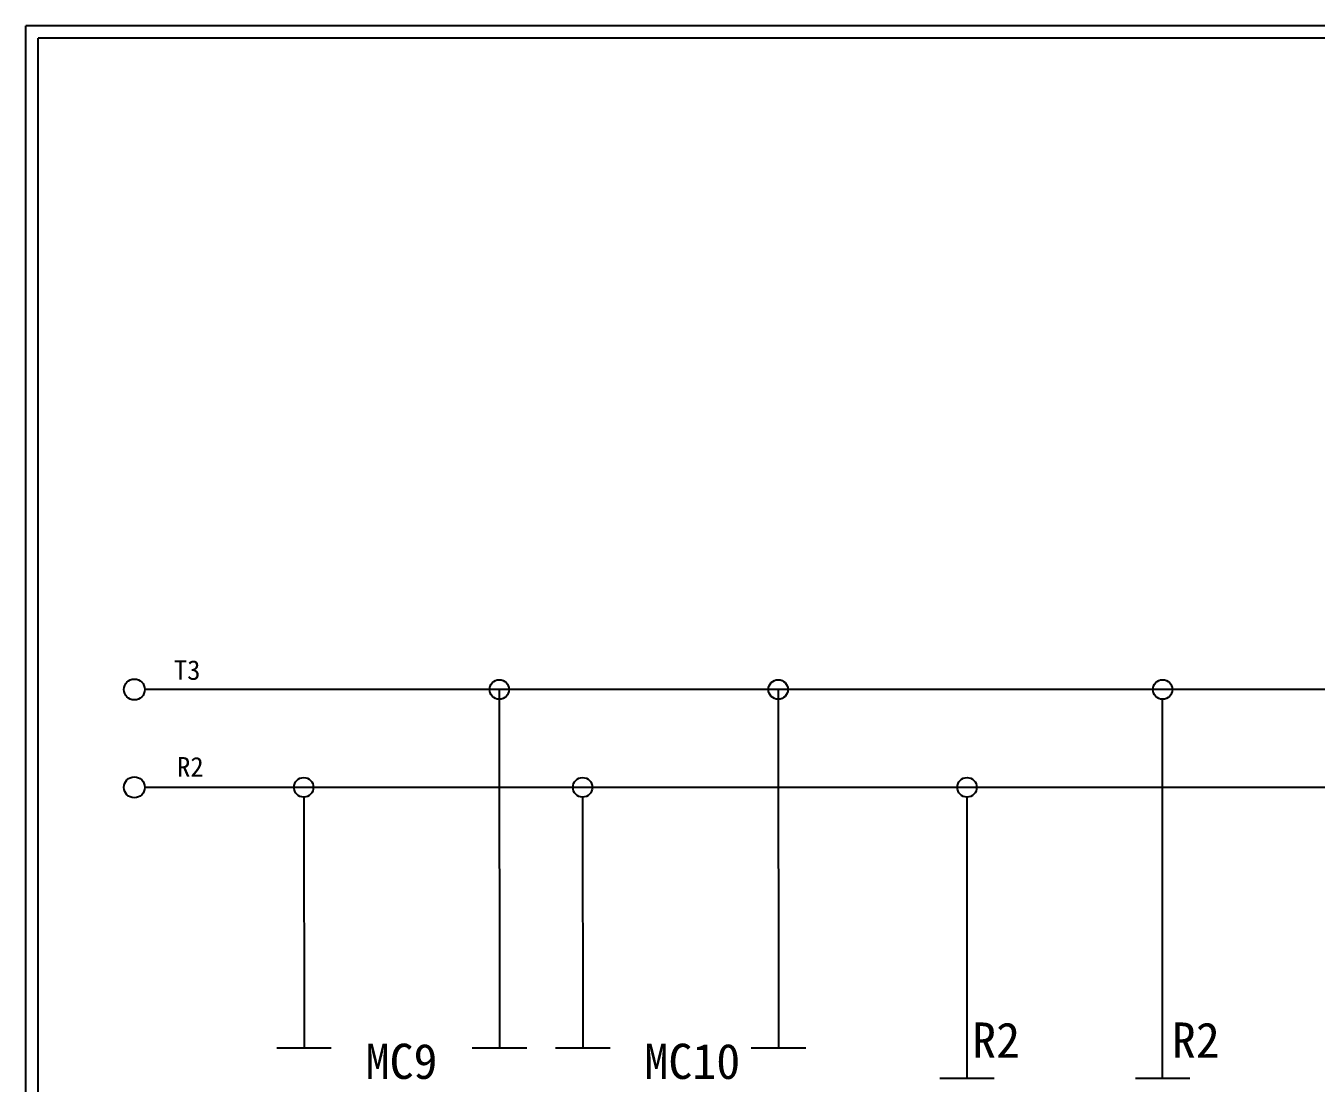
# Model space of a CAD drawing. Extents: x 10 to 297, y 3 to 207.
# Drawn here: x 10 to 142, y 98.9 to 207 of the extents above; entities that cross this region are included whole.
import ezdxf

# ---------------------------------------------------------------- set-up
doc = ezdxf.new("R2010")
doc.units = 0
doc.layers.get('0').update_dxf_attribs({"linetype": 'CONTINUOUS'})
doc.layers.add('圖框層', color=7, linetype='CONTINUOUS')
doc.layers.add('標尺寸層', color=3, linetype='CONTINUOUS')
doc.styles.add('STSL', font='KAIU.TTF')

msp = doc.modelspace()

# ---------------------------------------------------------------- linework, layer by layer
for p, q in [((179.14, 139.12), (22.17, 139.12)), ((58.42, 139.12), (58.45, 102.48)), ((86.94, 139.12), (86.96, 102.48)), ((126.25, 99.39), (126.25, 138.12)), ((201.99, 129.12), (22.17, 129.12)), ((38.42, 128.12), (38.45, 102.48)), ((66.94, 128.12), (66.97, 102.48)), ((106.25, 99.39), (106.25, 128.12))]:
    msp.add_line(p, q)
for centre, radius in [((21.1, 139.12), 1.07), ((126.25, 139.12), 1), ((21.1, 129.12), 1.07), ((106.25, 129.12), 1)]:
    msp.add_circle(centre, radius)
at = {"layer": '圖框層', "color": 7}
for p, q in [((297, 206.97), (10, 206.97)), ((10, 3), (10, 206.97)), ((295.75, 205.72), (11.25, 205.72)), ((11.25, 4.25), (11.25, 205.72))]:
    msp.add_line(p, q, dxfattribs=at)
at = {"layer": '標尺寸層', "color": 7}
for p, q in [((35.66, 102.48), (41.23, 102.48)), ((55.66, 102.48), (61.23, 102.48)), ((64.18, 102.48), (69.75, 102.48)), ((84.18, 102.48), (89.75, 102.48)), ((103.47, 99.39), (109.04, 99.39)), ((123.47, 99.39), (129.04, 99.39))]:
    msp.add_line(p, q, dxfattribs=at)
for centre in [(58.42, 139.12), (86.94, 139.12), (38.42, 129.12), (66.94, 129.12)]:
    msp.add_circle(centre, 1, dxfattribs=at)

# ---------------------------------------------------------------- texts
at = {"layer": '圖框層', "color": 4, "style": 'STSL'}
for s, height, p in [('T3', 2, (25.14, 140.11)), ('R2', 2, (25.47, 130.22)), ('R2', 3.6, (106.78, 101.48)), ('R2', 3.6, (127.2, 101.48)), ('MC9', 3.6, (44.75, 99.31)), ('MC10', 3.6, (73.26, 99.31))]:
    msp.add_text(s, height=height, dxfattribs=at).set_placement(p)

doc.saveas('drawing.dxf')
